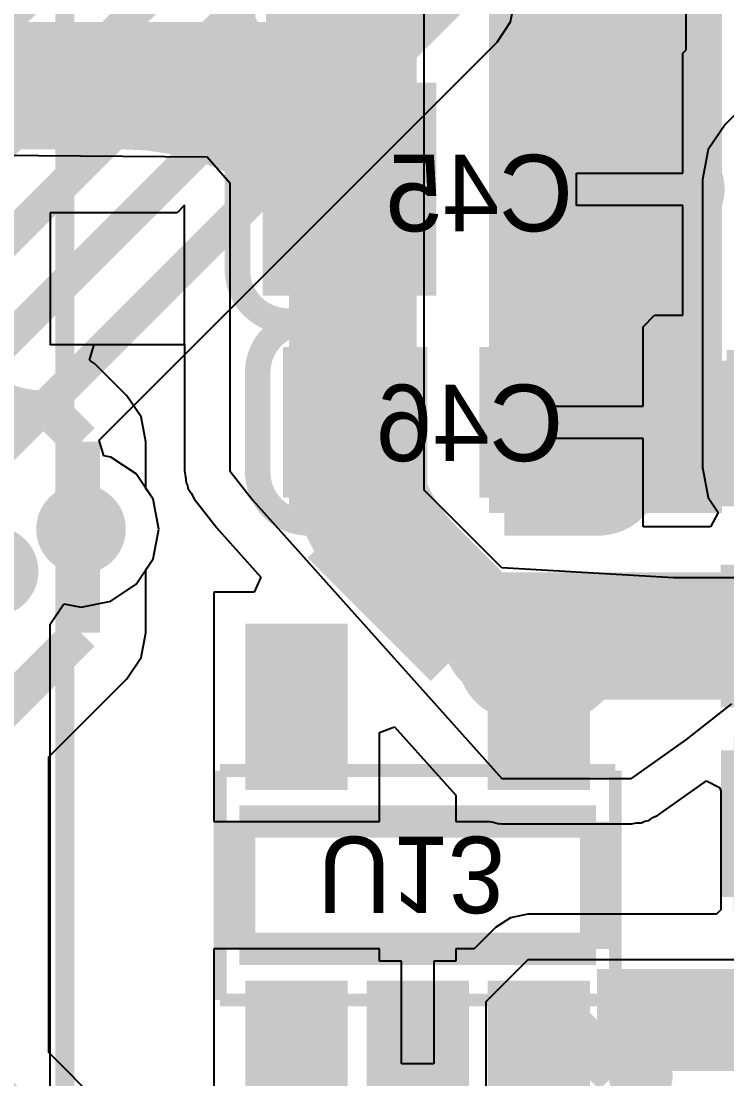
# Model space of a CAD drawing. Extents: x 81 to 196, y 150 to 213.
# Drawn here: x 106.42 to 111.96, y 195.58 to 203.87 of the extents above; entities that cross this region are included whole.
import ezdxf

# ---------------------------------------------------------------- set-up
doc = ezdxf.new("R2010")
doc.units = 0
doc.header["$MEASUREMENT"] = 0
for name, color, linetype in [('BOTTOMLAYER', 5, 'CONTINUOUS'), ('BOTTOMOVERLAY', 54, 'CONTINUOUS'), ('BOTTOMPASTE', 16, 'CONTINUOUS'), ('BOTTOMSOLDER', 6, 'CONTINUOUS'), ('MECHANICAL13', 56, 'CONTINUOUS'), ('MULTILAYER', 9, 'CONTINUOUS'), ('TOPLAYER', 1, 'CONTINUOUS')]:
    doc.layers.add(name, color=color, linetype=linetype)

msp = doc.modelspace()

# ---------------------------------------------------------------- linework, layer by layer
at = {"layer": 'BOTTOMLAYER'}
for p, q in [((109.585374, 200.193026), (109.585374, 207.432026)), ((111.639571, 203.649026), (111.639571, 204.511026)), ((111.614179, 203.623631), (111.639574, 203.649026)), ((111.639574, 203.649026), (111.639571, 203.649026)), ((111.614179, 203.544223), (111.614179, 203.623631)), ((111.614176, 202.682226), (111.614176, 203.544223)), ((111.614176, 203.544223), (111.614179, 203.544223)), ((112.149999, 203.267201), (111.946799, 203.064001)), ((111.946799, 203.064001), (111.814186, 202.865535)), ((104.276774, 202.834626), (107.883574, 202.809226)), ((111.814186, 202.865535), (111.76762, 202.631426)), ((107.883574, 202.809226), (108.061374, 202.606026)), ((110.780177, 202.428226), (110.780177, 202.682226)), ((110.780177, 202.682226), (111.614176, 202.682226)), ((108.061374, 202.606026), (108.061374, 200.345426)), ((111.76762, 202.631426), (111.76762, 200.370826)), ((107.704517, 202.42897), (107.646462, 202.370916)), ((107.705774, 202.427713), (107.704517, 202.42897)), ((107.705774, 201.336026), (107.705774, 202.427713)), ((111.614176, 202.428226), (110.780177, 202.428226)), ((111.614176, 201.566226), (111.614176, 202.428226)), ((106.651153, 202.370916), (106.651153, 201.335399)), ((107.646462, 202.370916), (106.651153, 202.370916)), ((111.30298, 201.476422), (111.392785, 201.566226)), ((111.392785, 201.566226), (111.614176, 201.566226)), ((111.302978, 200.853426), (111.302978, 201.470422)), ((111.302978, 201.470422), (111.30298, 201.470422)), ((111.30298, 201.470422), (111.30298, 201.476422)), ((106.651153, 201.335399), (106.651781, 201.336026)), ((106.651781, 201.336026), (107.705774, 201.336026)), ((106.960561, 201.214495), (106.997429, 201.336026)), ((106.997429, 201.336026), (107.704517, 201.336026)), ((107.704517, 201.336026), (107.704517, 200.345426)), ((106.999456, 201.188505), (106.960561, 201.214495)), ((107.253453, 200.934505), (106.999456, 201.188505)), ((107.363964, 200.769116), (107.253453, 200.934505)), ((110.583978, 200.853426), (111.302978, 200.853426)), ((110.583978, 200.599426), (110.583978, 200.853426)), ((107.40277, 200.574026), (107.363964, 200.769116)), ((107.40277, 200.205233), (107.40277, 200.574026)), ((111.302978, 200.599426), (110.583978, 200.599426)), ((111.302978, 199.98243), (111.302978, 200.599426)), ((107.704517, 200.345426), (107.713846, 200.29852)), ((108.061374, 200.345426), (108.239174, 200.116826)), ((111.76762, 200.370826), (111.814186, 200.136717)), ((107.713846, 200.29852), (107.717288, 200.250811)), ((107.717288, 200.250811), (107.727318, 200.230803)), ((107.458162, 200.122335), (107.40277, 200.205233)), ((107.727318, 200.230803), (107.731682, 200.208863)), ((107.731682, 200.208863), (107.758253, 200.169097)), ((107.758253, 200.169097), (107.779688, 200.126338)), ((110.194974, 199.583426), (109.585374, 200.193026)), ((107.504728, 199.888226), (107.458162, 200.122335)), ((107.779688, 200.126338), (107.957488, 199.897736)), ((108.239174, 200.116826), (110.194974, 197.932426)), ((111.814186, 200.136717), (111.892598, 200.019366)), ((111.892598, 200.019366), (111.832733, 199.90736)), ((111.30298, 199.98243), (111.302978, 199.98243)), ((111.30298, 199.90736), (111.30298, 199.98243)), ((111.832733, 199.90736), (111.30298, 199.90736)), ((107.458162, 199.654117), (107.504728, 199.888226)), ((107.957488, 199.897736), (107.966944, 199.889552)), ((107.966944, 199.889552), (107.97331, 199.878785)), ((107.97331, 199.878785), (108.303347, 199.51017)), ((107.325549, 199.455651), (107.458162, 199.654117)), ((111.541174, 199.507226), (110.194974, 199.583426)), ((108.303347, 199.51017), (108.251529, 199.394221)), ((112.988974, 199.507226), (111.541174, 199.507226)), ((107.127083, 199.323038), (107.325549, 199.455651)), ((108.251529, 199.394221), (107.934575, 199.394221)), ((107.934575, 199.394221), (107.934575, 197.594225)), ((106.651153, 199.14252), (106.758529, 199.303213)), ((106.758529, 199.303213), (106.892974, 199.276472)), ((106.892974, 199.276472), (107.127083, 199.323038)), ((106.651153, 190.04648), (106.651153, 199.14252)), ((111.642774, 198.237226), (111.998374, 198.516626)), ((109.234572, 198.29226), (109.3532, 198.337607)), ((109.3532, 198.337607), (109.834573, 197.79997)), ((109.234572, 197.594225), (109.234572, 198.29226)), ((111.210974, 197.932426), (111.642774, 198.237226)), ((110.194974, 197.932426), (111.210974, 197.932426)), ((111.416767, 197.640885), (111.801209, 197.912256)), ((111.801209, 197.912256), (111.901778, 197.860145)), ((111.901778, 197.860145), (111.913972, 197.836109)), ((111.913972, 197.836109), (111.913972, 196.901829)), ((109.834573, 197.79997), (109.834573, 197.594225)), ((107.934575, 197.594225), (109.234572, 197.594225)), ((109.834573, 197.594225), (110.101187, 197.594225)), ((110.101187, 197.594225), (110.117217, 197.591037)), ((110.117217, 197.591037), (110.175299, 197.576112)), ((111.210974, 197.575569), (111.249877, 197.583308)), ((111.249877, 197.583308), (111.289534, 197.584324)), ((111.289534, 197.584324), (111.317512, 197.59676)), ((111.317512, 197.59676), (111.347537, 197.602734)), ((111.347537, 197.602734), (111.380516, 197.624771)), ((111.380516, 197.624771), (111.416767, 197.640885)), ((110.175299, 197.576112), (110.18518, 197.577517)), ((110.18518, 197.577517), (110.194974, 197.575569)), ((110.194974, 197.575569), (111.210974, 197.575569)), ((110.261611, 196.839718), (110.145838, 196.762362)), ((110.398174, 196.866883), (110.261611, 196.839718)), ((111.879024, 196.866883), (110.398174, 196.866883)), ((111.913972, 196.901831), (111.879024, 196.866883)), ((111.913972, 196.901829), (111.913972, 196.901831)), ((111.913972, 196.901829), (111.913972, 196.901829)), ((110.145838, 196.762362), (109.977697, 196.594222)), ((109.234572, 196.594222), (107.934575, 196.594222)), ((107.934575, 196.594222), (107.934575, 194.873626)), ((109.234572, 196.498223), (109.234572, 196.594222)), ((109.977697, 196.594222), (109.834573, 196.594222)), ((109.834573, 196.594222), (109.834573, 196.498223)), ((110.398174, 196.510026), (110.067974, 196.179826)), ((112.988974, 196.510026), (110.398174, 196.510026)), ((109.407571, 196.498223), (109.234572, 196.498223)), ((109.407571, 195.694224), (109.407571, 196.498223)), ((109.834573, 196.498223), (109.661571, 196.498223)), ((109.661571, 196.498223), (109.661571, 195.694224)), ((110.067974, 196.179826), (110.067974, 194.782826)), ((109.661571, 195.694224), (109.407571, 195.694224))]:
    msp.add_line(p, q, dxfattribs=at)
for points, const_width in [([(109.025571, 200.016229), (109.025571, 204.638026)], 1.000001), ([(108.975774, 203.368026), (104.987974, 203.368026)], 1.000001), ([(106.638974, 200.828026), (105.301156, 200.828026)], 0.299999), ([(106.892974, 200.574026), (106.638974, 200.828026)], 0.299999), ([(106.892974, 199.888226), (106.892974, 200.574026)], 0.299999), ([(109.991774, 199.050026), (109.025571, 200.016229)], 1.000001), ([(112.470763, 199.050026), (109.991774, 199.050026)], 1.000001), ([(110.677574, 195.773426), (110.941785, 196.037637)], 0.800001), ([(112.531774, 196.037637), (110.941785, 196.037637)], 0.800001), ([(110.484572, 194.615224), (110.484572, 195.694224)], 0.800001), ([(108.626971, 195.651826), (108.584573, 195.694224)], 0.499999), ([(108.626971, 194.198626), (108.626971, 195.651826)], 0.499999)]:
    msp.add_lwpolyline(points, dxfattribs=dict(at, const_width=const_width))
for points, const_width in [([(107.218975, 203.368026, -0.198912), (108.943607, 202.653659)], 1.000001), ([(107.218975, 203.368026, -0.198912), (108.943607, 202.653659)], 1.000001), ([(107.218975, 203.368026, -0.198912), (108.943607, 202.653659)], 1.000001), ([(107.218975, 203.368026, -0.198912), (108.943607, 202.653659)], 1.000001), ([(107.218975, 203.368026, -0.198912), (108.943607, 202.653659)], 1.000001), ([(107.218975, 203.368026, -0.198912), (108.943607, 202.653659)], 1.000001), ([(107.218975, 203.368026, -0.198912), (108.943607, 202.653659)], 1.000001), ([(106.575461, 200.828026, -0.198912), (106.063308, 201.040167)], 0.299999), ([(106.575461, 200.828026, -0.198912), (106.063308, 201.040167)], 0.299999), ([(109.377345, 199.664455, -0.226428), (109.00917, 200.705108)], 1.000001), ([(109.377345, 199.664455, -0.226428), (109.00917, 200.705108)], 1.000001), ([(109.377345, 199.664455, -0.226428), (109.00917, 200.705108)], 1.000001), ([(109.377345, 199.664455, -0.226428), (109.00917, 200.705108)], 1.000001), ([(109.377345, 199.664455, -0.226428), (109.00917, 200.705108)], 1.000001), ([(109.377345, 199.664455, -0.226428), (109.00917, 200.705108)], 1.000001), ([(109.377345, 199.664455, -0.226428), (109.00917, 200.705108)], 1.000001), ([(109.48175, 199.56005, -0.198912), (109.008977, 200.701427)], 1.000001), ([(109.48175, 199.56005, -0.198912), (109.008977, 200.701427)], 1.000001), ([(109.48175, 199.56005, -0.198912), (109.008977, 200.701427)], 1.000001), ([(109.48175, 199.56005, -0.198912), (109.008977, 200.701427)], 1.000001), ([(109.48175, 199.56005, -0.198912), (109.008977, 200.701427)], 1.000001), ([(109.48175, 199.56005, -0.198912), (109.008977, 200.701427)], 1.000001), ([(109.48175, 199.56005, -0.198912), (109.008977, 200.701427)], 1.000001), ([(106.063308, 200.615885, -0.198912), (106.575461, 200.828026)], 0.299999), ([(106.063308, 200.615885, -0.198912), (106.575461, 200.828026)], 0.299999), ([(110.229142, 199.050026, -0.198912), (110.625994, 198.885645)], 1.000001), ([(110.229142, 199.050026, -0.198912), (110.625994, 198.885645)], 1.000001), ([(110.229142, 199.050026, -0.198912), (110.625994, 198.885645)], 1.000001), ([(110.229142, 199.050026, -0.198912), (110.625994, 198.885645)], 1.000001), ([(110.229142, 199.050026, -0.198912), (110.625994, 198.885645)], 1.000001), ([(110.229142, 199.050026, -0.198912), (110.625994, 198.885645)], 1.000001), ([(110.229142, 199.050026, -0.198912), (110.625994, 198.885645)], 1.000001), ([(110.34315, 198.885645, -0.198912), (110.740002, 199.050026)], 1.000001), ([(110.34315, 198.885645, -0.198912), (110.740002, 199.050026)], 1.000001), ([(110.34315, 198.885645, -0.198912), (110.740002, 199.050026)], 1.000001), ([(110.34315, 198.885645, -0.198912), (110.740002, 199.050026)], 1.000001), ([(110.34315, 198.885645, -0.198912), (110.740002, 199.050026)], 1.000001), ([(110.34315, 198.885645, -0.198912), (110.740002, 199.050026)], 1.000001), ([(110.34315, 198.885645, -0.198912), (110.740002, 199.050026)], 1.000001)]:
    msp.add_lwpolyline(points, format="xyb", dxfattribs=dict(at, const_width=const_width))
for points, const_width in [([(107.218975, 203.118026, 1), (107.218975, 203.618025, 1)], 0.499999), ([(107.218975, 203.118026, 1), (107.218975, 203.618025, 1)], 0.499999), ([(107.218975, 203.118026, 1), (107.218975, 203.618025, 1)], 0.499999), ([(107.218975, 203.118026, 1), (107.218975, 203.618025, 1)], 0.499999), ([(107.218975, 203.118026, 1), (107.218975, 203.618025, 1)], 0.499999), ([(107.218975, 203.118026, 1), (107.218975, 203.618025, 1)], 0.499999), ([(107.218975, 203.118026, 1), (107.218975, 203.618025, 1)], 0.499999), ([(110.677574, 203.370426, 1), (110.677574, 203.670426, 1)], 0.299999), ([(111.515774, 203.395826, 1), (111.515774, 203.695826, 1)], 0.299999), ([(108.943607, 202.403659, 1), (108.943607, 202.903658, 1)], 0.499999), ([(108.943607, 202.403659, 1), (108.943607, 202.903658, 1)], 0.499999), ([(108.943607, 202.403659, 1), (108.943607, 202.903658, 1)], 0.499999), ([(108.943607, 202.403659, 1), (108.943607, 202.903658, 1)], 0.499999), ([(108.943607, 202.403659, 1), (108.943607, 202.903658, 1)], 0.499999), ([(108.943607, 202.403659, 1), (108.943607, 202.903658, 1)], 0.499999), ([(108.943607, 202.403659, 1), (108.943607, 202.903658, 1)], 0.499999), ([(111.541174, 202.405226, 1), (111.541174, 202.705226, 1)], 0.299999), ([(110.652174, 201.465426, 1), (110.652174, 201.765426, 1)], 0.299999), ([(111.515774, 201.414626, 1), (111.515774, 201.714626, 1)], 0.299999), ([(109.008977, 200.451428, 1), (109.008977, 200.951427, 1)], 0.499999), ([(109.008977, 200.451428, 1), (109.008977, 200.951427, 1)], 0.499999), ([(109.008977, 200.451428, 1), (109.008977, 200.951427, 1)], 0.499999), ([(109.008977, 200.451428, 1), (109.008977, 200.951427, 1)], 0.499999), ([(109.008977, 200.451428, 1), (109.008977, 200.951427, 1)], 0.499999), ([(109.008977, 200.451428, 1), (109.008977, 200.951427, 1)], 0.499999), ([(109.008977, 200.451428, 1), (109.008977, 200.951427, 1)], 0.499999), ([(109.00917, 200.455108, 1), (109.00917, 200.955107, 1)], 0.499999), ([(109.00917, 200.455108, 1), (109.00917, 200.955107, 1)], 0.499999), ([(109.00917, 200.455108, 1), (109.00917, 200.955107, 1)], 0.499999), ([(109.00917, 200.455108, 1), (109.00917, 200.955107, 1)], 0.499999), ([(109.00917, 200.455108, 1), (109.00917, 200.955107, 1)], 0.499999), ([(109.00917, 200.455108, 1), (109.00917, 200.955107, 1)], 0.499999), ([(109.00917, 200.455108, 1), (109.00917, 200.955107, 1)], 0.499999), ([(106.575461, 200.753027, 1), (106.575461, 200.903025, 1)], 0.15), ([(106.575461, 200.753027, 1), (106.575461, 200.903025, 1)], 0.15), ([(106.575461, 200.753027, 1), (106.575461, 200.903025, 1)], 0.15), ([(106.575461, 200.753027, 1), (106.575461, 200.903025, 1)], 0.15), ([(111.414174, 200.449426, 1), (111.414174, 200.749426, 1)], 0.299999), ([(109.377345, 199.414455, 1), (109.377345, 199.914454, 1)], 0.499999), ([(109.377345, 199.414455, 1), (109.377345, 199.914454, 1)], 0.499999), ([(109.377345, 199.414455, 1), (109.377345, 199.914454, 1)], 0.499999), ([(109.377345, 199.414455, 1), (109.377345, 199.914454, 1)], 0.499999), ([(109.377345, 199.414455, 1), (109.377345, 199.914454, 1)], 0.499999), ([(109.377345, 199.414455, 1), (109.377345, 199.914454, 1)], 0.499999), ([(109.377345, 199.414455, 1), (109.377345, 199.914454, 1)], 0.499999), ([(106.892974, 199.763228, 1), (106.892974, 200.013224, 1)], 0.249999), ([(109.48175, 199.310051, 1), (109.48175, 199.81005, 1)], 0.499999), ([(109.48175, 199.310051, 1), (109.48175, 199.81005, 1)], 0.499999), ([(109.48175, 199.310051, 1), (109.48175, 199.81005, 1)], 0.499999), ([(109.48175, 199.310051, 1), (109.48175, 199.81005, 1)], 0.499999), ([(109.48175, 199.310051, 1), (109.48175, 199.81005, 1)], 0.499999), ([(109.48175, 199.310051, 1), (109.48175, 199.81005, 1)], 0.499999), ([(109.48175, 199.310051, 1), (109.48175, 199.81005, 1)], 0.499999), ([(106.207174, 199.433028, 1), (106.207174, 199.683024, 1)], 0.249999), ([(110.229142, 198.800026, 1), (110.229142, 199.300025, 1)], 0.499999), ([(110.229142, 198.800026, 1), (110.229142, 199.300025, 1)], 0.499999), ([(110.229142, 198.800026, 1), (110.229142, 199.300025, 1)], 0.499999), ([(110.229142, 198.800026, 1), (110.229142, 199.300025, 1)], 0.499999), ([(110.229142, 198.800026, 1), (110.229142, 199.300025, 1)], 0.499999), ([(110.229142, 198.800026, 1), (110.229142, 199.300025, 1)], 0.499999), ([(110.229142, 198.800026, 1), (110.229142, 199.300025, 1)], 0.499999), ([(110.740002, 198.800026, 1), (110.740002, 199.300025, 1)], 0.499999), ([(110.740002, 198.800026, 1), (110.740002, 199.300025, 1)], 0.499999), ([(110.740002, 198.800026, 1), (110.740002, 199.300025, 1)], 0.499999), ([(110.740002, 198.800026, 1), (110.740002, 199.300025, 1)], 0.499999), ([(110.740002, 198.800026, 1), (110.740002, 199.300025, 1)], 0.499999), ([(110.740002, 198.800026, 1), (110.740002, 199.300025, 1)], 0.499999), ([(110.740002, 198.800026, 1), (110.740002, 199.300025, 1)], 0.499999), ([(110.34315, 198.635645, 1), (110.34315, 199.135644, 1)], 0.499999), ([(110.34315, 198.635645, 1), (110.34315, 199.135644, 1)], 0.499999), ([(110.34315, 198.635645, 1), (110.34315, 199.135644, 1)], 0.499999), ([(110.34315, 198.635645, 1), (110.34315, 199.135644, 1)], 0.499999), ([(110.34315, 198.635645, 1), (110.34315, 199.135644, 1)], 0.499999), ([(110.34315, 198.635645, 1), (110.34315, 199.135644, 1)], 0.499999), ([(110.34315, 198.635645, 1), (110.34315, 199.135644, 1)], 0.499999), ([(110.625994, 198.635645, 1), (110.625994, 199.135644, 1)], 0.499999), ([(110.625994, 198.635645, 1), (110.625994, 199.135644, 1)], 0.499999), ([(110.625994, 198.635645, 1), (110.625994, 199.135644, 1)], 0.499999), ([(110.625994, 198.635645, 1), (110.625994, 199.135644, 1)], 0.499999), ([(110.625994, 198.635645, 1), (110.625994, 199.135644, 1)], 0.499999), ([(110.625994, 198.635645, 1), (110.625994, 199.135644, 1)], 0.499999), ([(110.625994, 198.635645, 1), (110.625994, 199.135644, 1)], 0.499999)]:
    msp.add_lwpolyline(points, format="xyb", close=True, dxfattribs=dict(at, const_width=const_width))
for points in [[(111.922174, 200.015226), (111.922174, 207.482826), (110.093374, 200.015226), (110.093374, 207.482826)], [(108.420177, 201.820226), (109.580175, 201.820226), (108.420177, 203.290226), (109.580175, 203.290226)], [(110.200178, 201.820226), (111.360176, 201.820226), (110.200178, 203.290226), (111.360176, 203.290226)], [(108.578975, 200.236427), (109.508976, 200.236427), (108.578975, 201.216425), (109.508976, 201.216425)], [(110.118977, 200.236427), (111.048978, 200.236427), (110.118977, 201.216425), (111.048978, 201.216425)], [(108.284574, 197.944224), (108.884573, 197.944224), (108.284574, 199.044222), (108.884573, 199.044222)], [(110.184573, 197.944224), (110.784572, 197.944224), (110.184573, 199.044222), (110.784572, 199.044222)], [(108.284574, 195.144225), (108.884573, 195.144225), (108.284574, 196.244223), (108.884573, 196.244223)], [(109.234572, 195.144225), (109.834571, 195.144225), (109.234572, 196.244223), (109.834571, 196.244223)], [(110.184573, 195.144225), (110.784572, 195.144225), (110.184573, 196.244223), (110.784572, 196.244223)]]:
    msp.add_solid(points, dxfattribs=at)
at = {"layer": 'BOTTOMOVERLAY'}
for points, const_width in [([(106.765974, 187.239026), (106.765974, 205.146026)], 0.15), ([(109.440177, 203.590225), (108.520177, 203.590225)], 0.2), ([(109.465572, 203.603027), (108.545572, 203.603027)], 0.2), ([(111.260176, 203.590225), (110.340176, 203.590225)], 0.2), ([(111.285571, 203.603027), (110.365571, 203.603027)], 0.2), ([(108.120175, 201.920226), (108.120175, 203.190226)], 0.2), ([(111.660176, 201.920226), (111.660176, 203.190226)], 0.2), ([(109.440172, 201.520222), (108.520172, 201.520222)], 0.2), ([(109.413977, 201.516427), (108.678978, 201.516427)], 0.2), ([(110.948981, 201.516429), (110.213981, 201.516429)], 0.2), ([(111.260179, 201.520222), (110.340178, 201.520222)], 0.2), ([(112.465785, 201.209026), (111.957785, 201.209026)], 0.17), ([(111.957785, 200.066026), (111.957785, 201.209026)], 0.17), ([(108.278978, 200.336427), (108.278978, 201.116425)], 0.2), ([(111.348977, 200.336427), (111.348977, 201.116425)], 0.2), ([(109.413977, 199.936425), (108.678978, 199.936425)], 0.2), ([(110.948978, 199.936425), (110.213978, 199.936425)], 0.2), ([(112.013975, 197.001821), (112.013975, 198.151824)], 0.2), ([(112.688975, 198.151824), (112.013975, 198.151824)], 0.2), ([(108.134572, 196.594224), (108.134572, 197.594222)], 0.254), ([(110.934571, 197.594222), (108.134572, 197.594222)], 0.254), ([(110.934571, 196.594224), (110.934571, 197.594222)], 0.254), ([(112.688975, 197.001821), (112.013975, 197.001821)], 0.2), ([(110.934571, 196.594224), (108.134572, 196.594224)], 0.254)]:
    msp.add_lwpolyline(points, dxfattribs=dict(at, const_width=const_width))
at = {"layer": 'BOTTOMOVERLAY', "const_width": 0.2}
for points in [[(108.545572, 203.603027, -0.414214), (108.145572, 204.003026)], [(111.685573, 204.003023, -0.414213), (111.285571, 203.603024)], [(108.120175, 203.190229, -0.414213), (108.520177, 203.590228)], [(111.260176, 203.590225, -0.414214), (111.660176, 203.190226)], [(108.520172, 201.520222, -0.414214), (108.120172, 201.920221)], [(111.660178, 201.920223, -0.414213), (111.260179, 201.520222)], [(108.278978, 201.116425, -0.414213), (108.678978, 201.516427)], [(110.948981, 201.516429, -0.414213), (111.34898, 201.116428)], [(108.678978, 199.936423, -0.414213), (108.278978, 200.336424)], [(111.348977, 200.336427, -0.414213), (110.948978, 199.936425)]]:
    msp.add_lwpolyline(points, format="xyb", dxfattribs=at)
at = {"layer": 'BOTTOMOVERLAY'}
for points, const_width in [([(108.520177, 203.540228, 1), (108.520177, 203.640228, 1)], 0.1), ([(108.545572, 203.553027, 1), (108.545572, 203.653027, 1)], 0.1), ([(111.260176, 203.540225, 1), (111.260176, 203.640225, 1)], 0.1), ([(111.285571, 203.553024, 1), (111.285571, 203.653024, 1)], 0.1), ([(108.120175, 203.140229, 1), (108.120175, 203.240228, 1)], 0.1), ([(111.660176, 203.140226, 1), (111.660176, 203.240226, 1)], 0.1), ([(108.120172, 201.870221, 1), (108.120172, 201.970221, 1)], 0.1), ([(111.660178, 201.870224, 1), (111.660178, 201.970223, 1)], 0.1), ([(108.520172, 201.470222, 1), (108.520172, 201.570222, 1)], 0.1), ([(108.678978, 201.466427, 1), (108.678978, 201.566427, 1)], 0.1), ([(110.948981, 201.46643, 1), (110.948981, 201.566429, 1)], 0.1), ([(111.260179, 201.470222, 1), (111.260179, 201.570222, 1)], 0.1), ([(108.278978, 201.066425, 1), (108.278978, 201.166425, 1)], 0.1), ([(111.34898, 201.066428, 1), (111.34898, 201.166428, 1)], 0.1), ([(108.278978, 200.286424, 1), (108.278978, 200.386424, 1)], 0.1), ([(111.348977, 200.286427, 1), (111.348977, 200.386427, 1)], 0.1), ([(108.678978, 199.886423, 1), (108.678978, 199.986422, 1)], 0.1), ([(110.948978, 199.886425, 1), (110.948978, 199.986425, 1)], 0.1), ([(111.284573, 195.719222, 1), (111.284573, 195.46922, 1)], 0.249999), ([(111.284573, 195.656723, 1), (111.284573, 195.781722, 1)], 0.124998), ([(111.284573, 195.406721, 1), (111.284573, 195.53172, 1)], 0.124998)]:
    msp.add_lwpolyline(points, format="xyb", close=True, dxfattribs=dict(at, const_width=const_width))
at = {"layer": 'BOTTOMPASTE'}
for points in [[(108.420177, 201.820226), (109.580175, 201.820226), (108.420177, 203.290226), (109.580175, 203.290226)], [(110.200178, 201.820226), (111.360176, 201.820226), (110.200178, 203.290226), (111.360176, 203.290226)], [(108.578975, 200.236427), (109.508976, 200.236427), (108.578975, 201.216425), (109.508976, 201.216425)], [(110.118977, 200.236427), (111.048978, 200.236427), (110.118977, 201.216425), (111.048978, 201.216425)], [(108.284574, 197.944224), (108.884573, 197.944224), (108.284574, 199.044222), (108.884573, 199.044222)], [(110.184573, 197.944224), (110.784572, 197.944224), (110.184573, 199.044222), (110.784572, 199.044222)], [(108.284574, 195.144225), (108.884573, 195.144225), (108.284574, 196.244223), (108.884573, 196.244223)], [(109.234572, 195.144225), (109.834571, 195.144225), (109.234572, 196.244223), (109.834571, 196.244223)], [(110.184573, 195.144225), (110.784572, 195.144225), (110.184573, 196.244223), (110.784572, 196.244223)]]:
    msp.add_solid(points, dxfattribs=at)
at = {"layer": 'BOTTOMSOLDER'}
for points, const_width in [([(110.677574, 203.319626, 1), (110.677574, 203.721226, 1)], 0.401599), ([(111.515774, 203.345026, 1), (111.515774, 203.746626, 1)], 0.401599), ([(111.541174, 202.354426, 1), (111.541174, 202.756026, 1)], 0.401599), ([(110.652174, 201.414626, 1), (110.652174, 201.816226, 1)], 0.401599), ([(111.515774, 201.363826, 1), (111.515774, 201.765426, 1)], 0.401599), ([(111.414174, 200.398626, 1), (111.414174, 200.800226, 1)], 0.401599), ([(106.892974, 199.712428, 1), (106.892974, 200.064024, 1)], 0.351599), ([(106.207174, 199.382228, 1), (106.207174, 199.733824, 1)], 0.351599)]:
    msp.add_lwpolyline(points, format="xyb", close=True, dxfattribs=dict(at, const_width=const_width))
for points in [[(109.70717, 205.474626), (108.343972, 205.474626), (109.70717, 203.801426), (108.343972, 203.801426)], [(111.487171, 205.474626), (110.123973, 205.474626), (111.487171, 203.801426), (110.123973, 203.801426)], [(108.318577, 201.718626), (109.681775, 201.718626), (108.318577, 203.391826), (109.681775, 203.391826)], [(110.098578, 201.718626), (111.461776, 201.718626), (110.098578, 203.391826), (111.461776, 203.391826)], [(108.477375, 200.134827), (109.610576, 200.134827), (108.477375, 201.318025), (109.610576, 201.318025)], [(110.017377, 200.134827), (111.150578, 200.134827), (110.017377, 201.318025), (111.150578, 201.318025)], [(113.029563, 199.608826), (111.911963, 199.608826), (113.029563, 198.491226), (111.911963, 198.491226)], [(108.182974, 197.842624), (108.986173, 197.842624), (108.182974, 199.145822), (108.986173, 199.145822)], [(110.082973, 197.842624), (110.886172, 197.842624), (110.082973, 199.145822), (110.886172, 199.145822)], [(108.182974, 195.042625), (108.986173, 195.042625), (108.182974, 196.345823), (108.986173, 196.345823)], [(109.132972, 195.042625), (109.936171, 195.042625), (109.132972, 196.345823), (109.936171, 196.345823)], [(110.082973, 195.042625), (110.886172, 195.042625), (110.082973, 196.345823), (110.886172, 196.345823)]]:
    msp.add_solid(points, dxfattribs=at)
at = {"layer": 'MECHANICAL13', "const_width": 0.1}
for points in [[(111.084571, 197.994224), (107.984572, 197.994224)], [(107.984572, 196.194223), (107.984572, 197.994224)], [(111.084571, 196.194223), (111.084571, 197.994224)], [(111.084571, 196.194223), (107.984572, 196.194223)]]:
    msp.add_lwpolyline(points, dxfattribs=at)
at = {"layer": 'MULTILAYER', "const_width": 0.249999}
for points in [[(106.892974, 199.763228, 1), (106.892974, 200.013224, 1)], [(106.207174, 199.433028, 1), (106.207174, 199.683024, 1)]]:
    msp.add_lwpolyline(points, format="xyb", close=True, dxfattribs=at)
at = {"layer": 'TOPLAYER'}
for p, q in [((110.263297, 203.86771), (110.300318, 204.053826)), ((110.157872, 203.709928), (110.263297, 203.86771)), ((107.034061, 200.586116), (110.157865, 203.709923)), ((110.157865, 203.709923), (110.157872, 203.709928)), ((107.070926, 200.464585), (107.034061, 200.586116)), ((107.127083, 200.453414), (107.070926, 200.464585)), ((107.325549, 200.320801), (107.127083, 200.453414)), ((107.458162, 200.122335), (107.325549, 200.320801)), ((107.504728, 199.888226), (107.458162, 200.122335)), ((107.458162, 199.654117), (107.504728, 199.888226)), ((107.40277, 199.571219), (107.458162, 199.654117)), ((107.40277, 199.075426), (107.40277, 199.571219)), ((107.363964, 198.880336), (107.40277, 199.075426)), ((107.253453, 198.714947), (107.363964, 198.880336)), ((106.64077, 198.102263), (107.253453, 198.714947)), ((106.64077, 195.781389), (106.64077, 198.102263)), ((108.805937, 193.616222), (106.64077, 195.781389))]:
    msp.add_line(p, q, dxfattribs=at)
for points, const_width in [([(104.505374, 202.072626), (107.451774, 205.019026)], 0.254), ([(103.794174, 200.421626), (108.035974, 204.663426)], 0.254), ([(104.505374, 200.345426), (108.6237, 204.463752)], 0.254), ([(105.318174, 200.370826), (109.255174, 204.307826)], 0.254), ([(106.207174, 200.447026), (109.813974, 204.053826)], 0.254), ([(106.892974, 199.075426), (106.892974, 199.888226)], 0.299999), ([(106.130974, 198.313426), (106.892974, 199.075426)], 0.299999), ([(108.594774, 193.106426), (106.130974, 195.570226)], 0.299999)]:
    msp.add_lwpolyline(points, dxfattribs=dict(at, const_width=const_width))
at = {"layer": 'TOPLAYER', "const_width": 0.249999}
for points in [[(106.892974, 199.763228, 1), (106.892974, 200.013224, 1)], [(106.207174, 199.433028, 1), (106.207174, 199.683024, 1)]]:
    msp.add_lwpolyline(points, format="xyb", close=True, dxfattribs=at)

# ---------------------------------------------------------------- texts
at = {"layer": 'BOTTOMOVERLAY', "text_generation_flag": 2}
for s, p in [('C45', (110.753774, 202.225026)), ('C46', (110.677574, 200.421626))]:
    msp.add_text(s, height=0.599999, dxfattribs=at).set_placement(p)
msp.add_text('U13', height=0.599999, rotation=180, dxfattribs=at).set_placement((108.747174, 197.475226))

doc.saveas('drawing.dxf')
